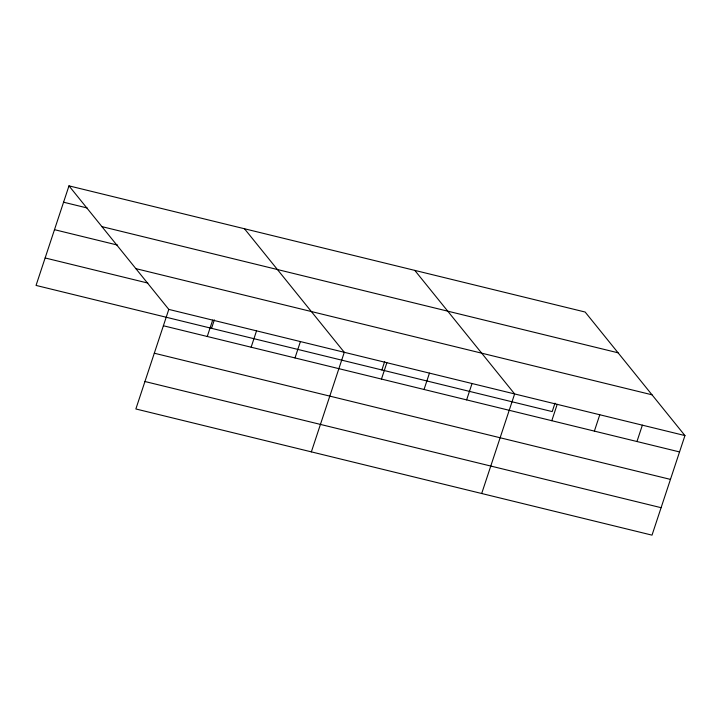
<?xml version="1.0" encoding="UTF-8"?>
<svg xmlns="http://www.w3.org/2000/svg" width="721" height="721" viewBox="0 0 721 721"><rect width="100%" height="100%" fill="white"/><g stroke="black" fill="none" stroke-linecap="round" stroke-linejoin="round"><path stroke-width="1.08" d="M68.982 185.856L168.795 309.399L135.863 408.969L652.018 535.144L684.95 435.574L585.137 312.031L68.982 185.856L36.05 285.426L552.205 411.601L554.999 403.147M207.26 336.482L212.668 320.124M211.541 328.325L214.335 319.872M251.133 347.207L256.541 330.849M295.006 357.931L300.414 341.574M311.355 451.869L344.287 352.299L244.473 228.755M381.878 369.963L384.672 361.509M381.463 379.066L386.871 362.708M424.038 389.475L429.455 373.118M466.622 399.885L472.039 383.527M481.691 493.506L514.623 393.936L414.8 270.393M551.79 420.704L557.198 404.346M594.374 431.113L599.782 414.755M636.958 441.522L642.366 425.165M63.565 202.213L87.115 207.963M101.922 226.628L618.077 352.803M54.49 229.675L117.622 245.104M135.854 268.636L652.009 394.802M45.135 257.965L147.859 283.074M168.795 309.399L684.95 435.574M163.388 325.766L679.543 451.932M154.303 353.218L670.458 479.393M144.948 381.517L661.103 507.683"/></g></svg>
